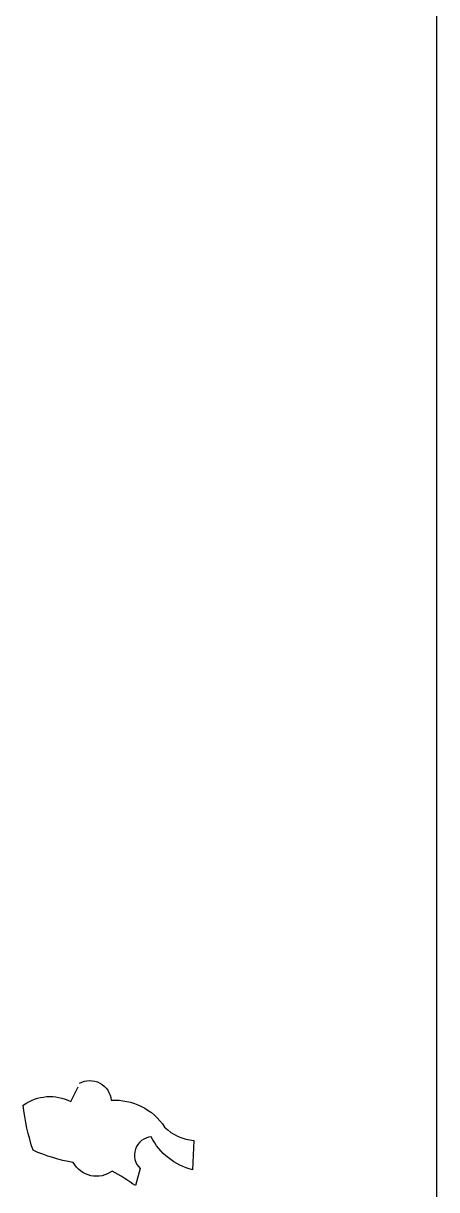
# Model space of a CAD drawing. Header units: millimetres. Extents: x -100356 to 314685, y 446 to 1273965.
# Drawn here: x 235915 to 236704, y 167659 to 169884 of the extents above; entities that cross this region are included whole.
import ezdxf

# ---------------------------------------------------------------- set-up
doc = ezdxf.new("R2010")
doc.units = ezdxf.units.MM
doc.linetypes.add('section$0$CENTER', pattern=[2, 1.25, -0.25, 0.25, -0.25])
doc.layers.add('NAM', color=3, linetype='Continuous')
doc.layers.add('section$0$植栽2', color=74, linetype='Continuous')
doc.layers.add('section$0$NKC_TRUC', color=8, linetype='section$0$CENTER', lineweight=13)

# ---------------------------------------------------------------- blocks, each defined once
blk = doc.blocks.new('section$0$A$C07C5541A')
blk.add_lwpolyline([(1547.8, 2396.4, -0.549301), (1591, 2373.2, -0.27272), (1664, 2336.6, 0.173203), (1703.9, 2318.4), (1702.2, 2278.5, -0.220291), (1645.8, 2323.3, 0.655212), (1630.8, 2280.2), (1624.2, 2256.9, 0.023788), (1592.6, 2276.8, -0.460938), (1539.5, 2288.5, -0.063919), (1484.7, 2305.1, -0.05722), (1471.4, 2366.5, -0.282349), (1536.2, 2371.5), (1546.1, 2391.4)], format="xyb")
blk = doc.blocks.new('podium elevation 2')
at = {"layer": 'NAM', "elevation": 0}
blk.add_lwpolyline([(233214.7, 745685.5), (233214.7, 767585.5)], dxfattribs=at)
at = {"layer": 'section$0$植栽2', "xscale": 1.4, "yscale": 1.4, "zscale": 1.4, "rotation": 180}
blk.add_blockref('section$0$A$C07C5541A', (236063.3, 768164.6, 0), dxfattribs=at)
blk = doc.blocks.new('elevation 2')
at = {"layer": 'section$0$NKC_TRUC', "ltscale": 300}
blk.add_line((233214.5, 661353.1, 0), (233214.5, 772473.8, 0), dxfattribs=at)
at = {"layer": 'NAM'}
blk.add_blockref('podium elevation 2', (0, 0), dxfattribs=at)

msp = doc.modelspace()

# ---------------------------------------------------------------- block references
at = {"layer": 'NAM', "rotation": 180}
msp.add_blockref('elevation 2', (469918.7, 932671.5, 0), dxfattribs=at)

doc.saveas('drawing.dxf')
